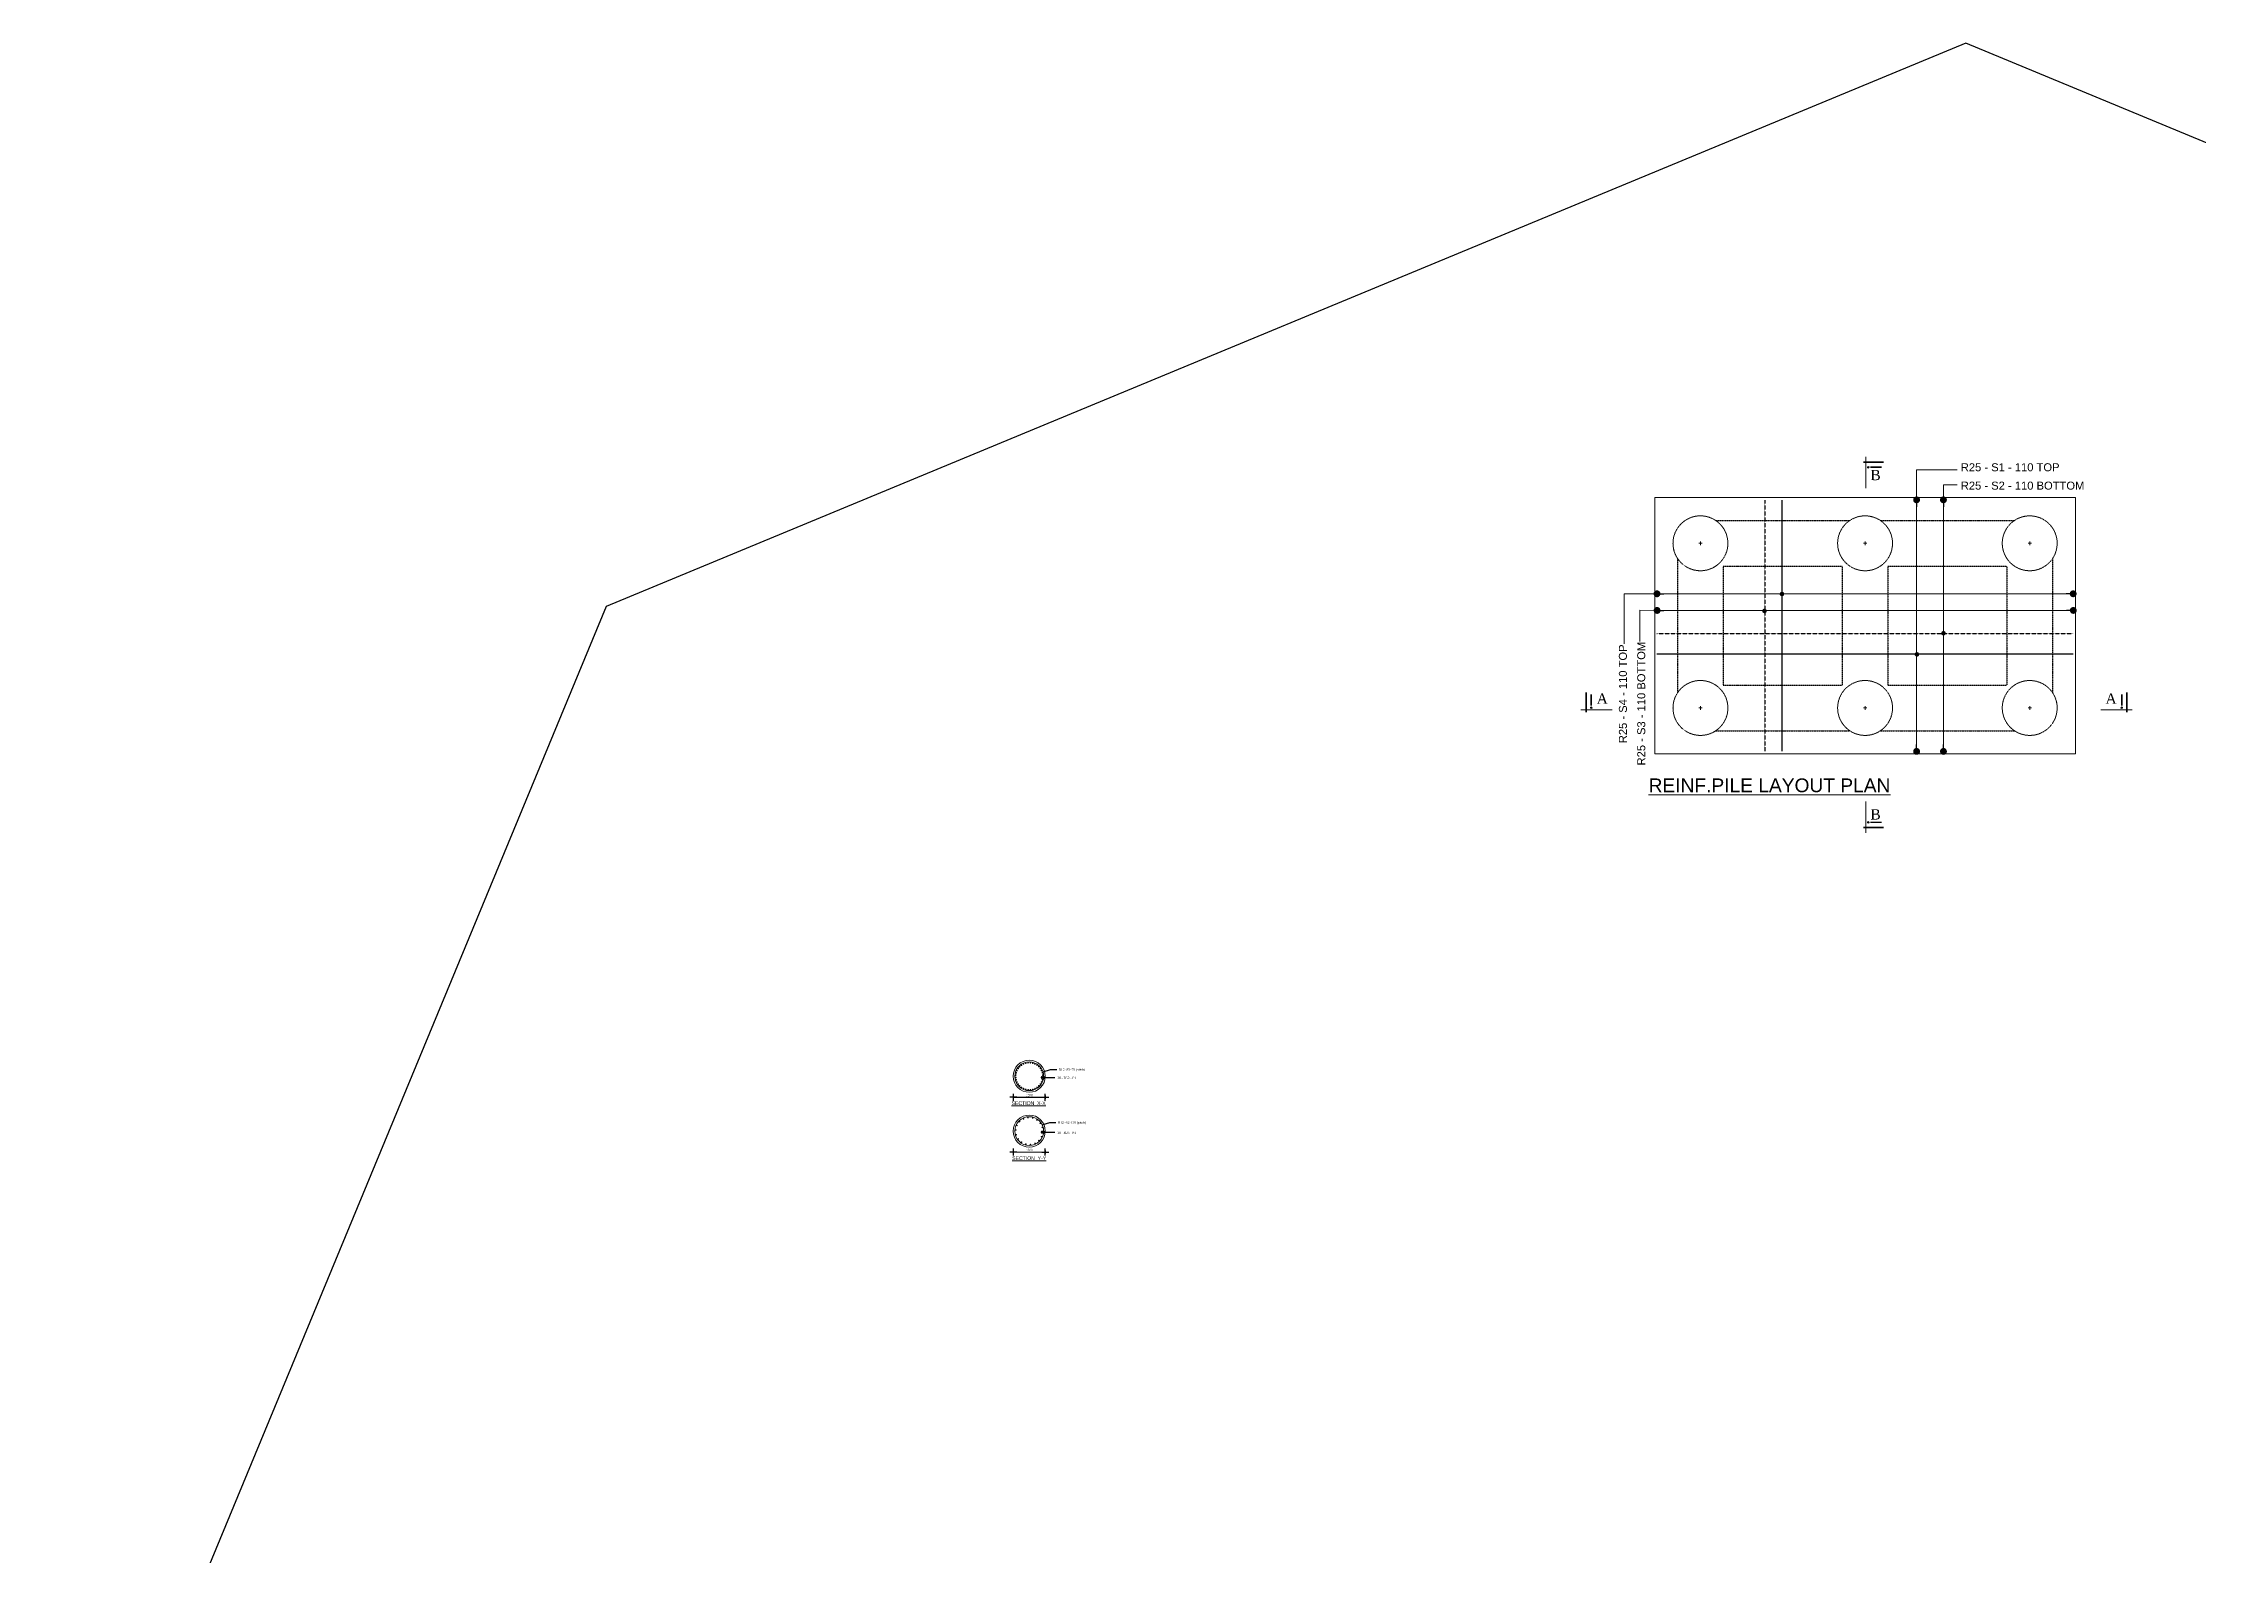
# Model space of a CAD drawing. Header units: millimetres. Extents: x -684453 to 35267, y -286696 to 273430.
# Drawn here: x -322541 to -275403, y 267 to 33342 of the extents above; entities that cross this region are included whole.
import ezdxf

# ---------------------------------------------------------------- set-up
doc = ezdxf.new("R2010")
doc.units = ezdxf.units.MM
doc.header["$PDMODE"] = 2
doc.linetypes.add('DASHED', pattern=[0.75, 0.5, -0.25])
doc.linetypes.add('HIDDEN', pattern=[9.524999999999999, 6.35, -3.175])
doc.layers.get('Defpoints').update_dxf_attribs({"lineweight": 13})
for name, color, linetype, lineweight in [('Binder', 136, 'Continuous', 15), ('Center Line', 34, 'Continuous', 15), ('dim', 4, 'Continuous', 25), ('Dimision', 4, 'Continuous', 9), ('hatch', 65, 'Continuous', 9), ('L.L', 200, 'Continuous', 20), ('Pile', 11, 'Continuous', 15), ('Pire Line', 11, 'Continuous', 25), ('Reinf.', 12, 'Continuous', 30), ('Rod', 12, 'Continuous', 30), ('Text', 7, 'Continuous', 15)]:
    doc.layers.add(name, color=color, linetype=linetype, lineweight=lineweight)
doc.styles.add('ROMANS', font='arial.ttf', dxfattribs={"height": 200})
doc.styles.get("Standard").update_dxf_attribs({"font": 'times.ttf'})
doc.linetypes.add('BATTING', pattern='A,0.00254,-2.54,[134,ltypeshp.shx,S=2.54,R=0,X=-2.54,Y=0],-5.08,[134,ltypeshp.shx,S=2.54,R=180,X=2.54,Y=0],-2.54', length=10.16254)
doc.dimstyles.new('ALTER', dxfattribs={"dimtxt": 110, "dimasz": 65, "dimexe": 95, "dimexo": 100, "dimgap": 30, "dimtad": 1, "dimdec": 0, "dimzin": 0, "dimdsep": 46, "dimtxsty": 'Standard', "dimblk": 'DOT', "dimcen": 35, "dimadec": 0, "dimazin": 0, "dimtfac": 1, "dimtdec": 0, "dimtofl": 0, "dimtmove": 0, "dimatfit": 3, "dimfxl": 1, "dimtolj": 1, "dimtzin": 0, "dimarcsym": 0})
doc.dimstyles.new('ISO-25', dxfattribs={"dimtxt": 175, "dimasz": 100, "dimexe": 65, "dimexo": 115.625, "dimgap": 40, "dimtad": 1, "dimtoh": 1, "dimdec": 0, "dimtxsty": 'Standard', "dimblk": 'DOT', "dimcen": 300, "dimclrd": 256, "dimclre": 256, "dimclrt": 256, "dimadec": 0, "dimazin": 0, "dimtfac": 1, "dimtdec": 0, "dimtix": 1, "dimtmove": 0, "dimatfit": 3, "dimldrblk": 'DOT', "dimfxl": 75, "dimlwd": -1, "dimarcsym": 0})
doc.dimstyles.new('ISO-70', dxfattribs={"dimscale": 0, "dimtxt": 70, "dimasz": 0.75, "dimexe": 35, "dimexo": 35, "dimgap": 20, "dimtad": 1, "dimdec": 0, "dimlfac": -1, "dimzin": 1, "dimdsep": 46, "dimtxsty": 'Standard', "dimblk": 'DIM', "dimcen": 60, "dimclrd": 256, "dimclre": 256, "dimclrt": 256, "dimadec": 0, "dimazin": 0, "dimtfac": 1, "dimtdec": 0, "dimtix": 1, "dimtofl": 0, "dimtmove": 0, "dimatfit": 3, "dimldrblk": 'DOT', "dimfxl": 35, "dimfxlon": 1, "dimtolj": 1, "dimlwd": -1, "dimarcsym": 0})

# ---------------------------------------------------------------- blocks, each defined once
blk = doc.blocks.new('_Dot')
at = {"color": 0, "linetype": 'ByBlock', "lineweight": -2}
blk.add_line((-0.5, 0), (-1, 0), dxfattribs=at)
at = {"color": 0, "linetype": 'ByBlock', "const_width": 0.5}
blk.add_lwpolyline([(-0.25, 0, 1), (0.25, 0, 1)], format="xyb", close=True, dxfattribs=at)
blk = doc.blocks.new('DIM')
at = {"layer": 'dim'}
for p, q in [((-101.4035087719312, 0), (101.4035087719312, 0)), ((0, -101.4035087719276), (0, 101.4035087719276))]:
    blk.add_line(p, q, dxfattribs=at)
at = {"layer": 'dim', "const_width": 25.35087719298245}
blk.add_lwpolyline([(-12.67543859648868, 0, 1), (12.67543859648868, 0, 1)], format="xyb", close=True, dxfattribs=at)
blk = doc.blocks.new('*D185')
at = {"layer": 'Defpoints', "color": 0, "ltscale": 30, "transparency": 16777216}
for p in [(-301328.1387822386, 10753.60062131377), (-300628.1387822386, 10753.60062131377), (-300628.1387822386, 10294.96844414841)]:
    blk.add_point(p, dxfattribs=at)
at = {"layer": 'dim', "lineweight": -2, "ltscale": 30, "transparency": 16777216}
for p, q in [((-301328.1387822386, 10329.96844414841), (-301328.1387822386, 10259.96844414841)), ((-300628.1387822386, 10329.96844414841), (-300628.1387822386, 10259.96844414841))]:
    blk.add_line(p, q, dxfattribs=at)
at = {"layer": 'dim', "ltscale": 30, "transparency": 16777216}
blk.add_line((-301327.3887822386, 10294.96844414841), (-300628.8887822386, 10294.96844414841), dxfattribs=at)
at = {"layer": 'dim', "ltscale": 30, "transparency": 16777216, "xscale": 0.75, "yscale": 0.75, "zscale": 0.75, "rotation": 180}
blk.add_blockref('DIM', (-301328.1387822386, 10294.96844414841), dxfattribs=at)
at = {"layer": 'dim', "ltscale": 30, "transparency": 16777216, "xscale": 0.75, "yscale": 0.75, "zscale": 0.75}
blk.add_blockref('DIM', (-300628.1387822386, 10294.96844414841), dxfattribs=at)
at = {"layer": 'dim', "ltscale": 30, "transparency": 16777216, "insert": (-300978.1387822386, 10340.40103246853), "char_height": 50, "attachment_point": 5}
blk.add_mtext('\\A1;1200', dxfattribs=at)
blk = doc.blocks.new('*D186')
at = {"layer": 'Defpoints', "color": 0, "transparency": 16777216}
for p in [(-301328.1387822386, 9555.255137076223), (-300628.1387822386, 9555.255137076223), (-300628.1387822386, 9096.622959910848)]:
    blk.add_point(p, dxfattribs=at)
at = {"layer": 'Text', "lineweight": -2, "transparency": 16777216}
for p, q in [((-301328.1387822386, 9131.622959910848), (-301328.1387822386, 9061.622959910848)), ((-300628.1387822386, 9131.622959910848), (-300628.1387822386, 9061.622959910848))]:
    blk.add_line(p, q, dxfattribs=at)
at = {"layer": 'Text', "transparency": 16777216}
blk.add_line((-301327.3887822386, 9096.622959910848), (-300628.8887822386, 9096.622959910848), dxfattribs=at)
at = {"layer": 'Text', "transparency": 16777216, "xscale": 0.75, "yscale": 0.75, "zscale": 0.75, "rotation": 180}
blk.add_blockref('DIM', (-301328.1387822386, 9096.622959910848), dxfattribs=at)
at = {"layer": 'Text', "transparency": 16777216, "xscale": 0.75, "yscale": 0.75, "zscale": 0.75}
blk.add_blockref('DIM', (-300628.1387822386, 9096.622959910848), dxfattribs=at)
at = {"layer": 'Text', "transparency": 16777216, "insert": (-300978.1387822386, 9142.055548230963), "char_height": 50, "attachment_point": 5}
blk.add_mtext('\\A1;1200', dxfattribs=at)

msp = doc.modelspace()

# ---------------------------------------------------------------- hatches: boundary and pattern name
at = {"layer": 'Dimision', "ltscale": 5}
h = msp.add_hatch(color=256, dxfattribs=at)
h.paths.add_polyline_path([(-284569.8677396206, 21297.45446280878, 1), (-284469.8677396206, 21297.45446280878)])
h.paths.add_polyline_path([(-284569.8677396206, 21297.45446280878), (-284469.8677396206, 21297.45446280878, 1)])
h = msp.add_hatch(color=256, dxfattribs=at)
h.paths.add_polyline_path([(-284547.2338856886, 21297.45446280878, 1), (-284497.2338856886, 21297.45446280878)])
h.paths.add_polyline_path([(-284547.2338856886, 21297.45446280878), (-284497.2338856886, 21297.45446280878, 1)])
h = msp.add_hatch(color=256, dxfattribs=at)
h.paths.add_polyline_path([(-284951.6269192798, 20926.69605693185, 1), (-284851.6269192798, 20926.69605693185)])
h.paths.add_polyline_path([(-284951.6269192798, 20926.69605693185), (-284851.6269192798, 20926.69605693185, 1)])
h = msp.add_hatch(color=256, dxfattribs=at)
h.paths.add_polyline_path([(-284928.9930653478, 20926.69605693185, 1), (-284878.9930653478, 20926.69605693185)])
h.paths.add_polyline_path([(-284928.9930653478, 20926.69605693185), (-284878.9930653478, 20926.69605693185, 1)])
h = msp.add_hatch(color=256, dxfattribs=at)
h.paths.add_polyline_path([(-281038.1688329582, 20439.3435667873, 1), (-280938.1688329582, 20439.3435667873)])
h.paths.add_polyline_path([(-281038.1688329582, 20439.3435667873), (-280938.1688329582, 20439.3435667873, 1)])
h = msp.add_hatch(color=256, dxfattribs=at)
h.paths.add_polyline_path([(-281015.5349790262, 20439.3435667873, 1), (-280965.5349790262, 20439.3435667873)])
h.paths.add_polyline_path([(-281015.5349790262, 20439.3435667873), (-280965.5349790262, 20439.3435667873, 1)])
h = msp.add_hatch(color=256, dxfattribs=at)
h.paths.add_polyline_path([(-281618.8939268525, 19978.28014312386, 1), (-281518.8939268525, 19978.28014312386)])
h.paths.add_polyline_path([(-281618.8939268525, 19978.28014312386), (-281518.8939268525, 19978.28014312386, 1)])
h = msp.add_hatch(color=256, dxfattribs=at)
h.paths.add_polyline_path([(-281596.2600729205, 19978.28014312386, 1), (-281546.2600729205, 19978.28014312386)])
h.paths.add_polyline_path([(-281596.2600729205, 19978.28014312386), (-281546.2600729205, 19978.28014312386, 1)])
at = {"layer": 'Text'}
for points in [[(-282616.2495706881, 24067.92294790984, 1), (-282652.1165257545, 24067.92294790984, 1)], [(-288689.8295905756, 18829.7090853339, 1), (-288689.8295905756, 18793.8421302674, 1)], [(-277088.837692217, 18829.7090853339, -1), (-277088.837692217, 18793.8421302674, -1)], [(-282616.2495706881, 16305.62264041345, -1), (-282652.1165257545, 16305.62264041345, -1)]]:
    msp.add_hatch(color=256, dxfattribs=at).paths.add_polyline_path(points)

# ---------------------------------------------------------------- linework, layer by layer
at = {"layer": 'Binder', "ltscale": 5}
for centre, radius in [((-300978.1387822386, 10753.60062131377), 314.7688715989889), ((-300978.1387822386, 9555.255137076223), 314.5659917857893)]:
    msp.add_circle(centre, radius, dxfattribs=at)
at = {"layer": 'Center Line'}
for p, q in [((-286339.622175465, 22406.3782724068), (-286264.622175465, 22406.3782724068)), ((-286302.122175465, 22368.8782724068), (-286302.122175465, 22443.8782724068)), ((-282739.622175465, 22406.3782724068), (-282664.622175465, 22406.3782724068)), ((-282702.122175465, 22368.8782724068), (-282702.122175465, 22443.8782724068)), ((-279139.622175465, 22406.3782724068), (-279064.622175465, 22406.3782724068)), ((-279102.122175465, 22368.8782724068), (-279102.122175465, 22443.8782724068)), ((-286339.622175465, 18806.3782724068), (-286264.622175465, 18806.3782724068)), ((-286302.122175465, 18768.8782724068), (-286302.122175465, 18843.8782724068)), ((-282739.622175465, 18806.3782724068), (-282664.622175465, 18806.3782724068)), ((-282702.122175465, 18768.8782724068), (-282702.122175465, 18843.8782724068)), ((-279139.622175465, 18806.3782724068), (-279064.622175465, 18806.3782724068)), ((-279102.122175465, 18768.8782724068), (-279102.122175465, 18843.8782724068))]:
    msp.add_line(p, q, dxfattribs=at)
at = {"layer": 'dim', "ltscale": 30}
for p, q in [((-300654.060206513, 10728.51820258325), (-300418.047885642, 10728.51820258326)), ((-300654.1245381756, 9531.563624200571), (-300418.047885642, 9530.172718345697))]:
    msp.add_line(p, q, dxfattribs=at)
for centre in [(-300682.6204239631, 10728.51820258325), (-300682.6847556257, 9531.563624200571)]:
    msp.add_circle(centre, 28.56021745014732, dxfattribs=at)
at = {"layer": 'Dimision', "ltscale": 3}
msp.add_line((-282682.3196703469, 16760.90456484699), (-282682.3196703469, 16076.76104683835), dxfattribs=at)
at = {"layer": 'Dimision', "ltscale": 5}
for centre in [(-284522.2338856886, 21297.45446280878), (-284522.2338856886, 21297.45446280878), (-284903.9930653478, 20926.69605693185), (-284903.9930653478, 20926.69605693185), (-280990.5349790262, 20439.3435667873), (-280990.5349790262, 20439.3435667873), (-281571.2600729205, 19978.28014312386), (-281571.2600729205, 19978.28014312386)]:
    msp.add_circle(centre, 25, dxfattribs=at)
at = {"layer": 'hatch', "linetype": 'DASHED', "ltscale": 4}
for centre in [(-286302.122175465, 22406.3782724068), (-282702.122175465, 22406.3782724068), (-279102.122175465, 22406.3782724068), (-286302.122175465, 18806.3782724068), (-282702.122175465, 18806.3782724068), (-279102.122175465, 18806.3782724068)]:
    msp.add_circle(centre, 600, dxfattribs=at)
at = {"layer": 'L.L', "ltscale": 5}
for centre in [(-300978.1387822386, 10753.60062131377), (-300978.1387822386, 9555.255137076223)]:
    msp.add_circle(centre, 350, dxfattribs=at)
at = {"layer": 'Pile', "ltscale": 3}
for p, q in [((-278102.122175465, 23406.3782724068), (-287302.122175465, 23406.3782724068)), ((-287302.122175465, 17806.3782724068), (-287302.122175465, 23406.3782724068)), ((-278102.122175465, 23406.3782724068), (-278102.122175465, 17806.3782724068)), ((-278102.122175465, 17806.3782724068), (-287302.122175465, 17806.3782724068))]:
    msp.add_line(p, q, dxfattribs=at)
at = {"layer": 'Pire Line', "linetype": 'HIDDEN', "ltscale": 0.2}
for p, q in [((-285970.4596964295, 22906.3782724068), (-283033.7846545006, 22906.3782724068)), ((-282370.4596964295, 22906.3782724068), (-279433.7846545006, 22906.3782724068)), ((-286802.122175465, 22074.71579337127), (-286802.122175465, 19138.04075144233)), ((-285802.122175465, 21906.3782724068), (-285802.122175465, 19306.3782724068)), ((-285802.122175465, 21906.3782724068), (-283202.122175465, 21906.3782724068)), ((-283202.122175465, 21906.3782724068), (-283202.1221754651, 19306.3782724068)), ((-282202.122175465, 21906.3782724068), (-279602.122175465, 21906.3782724068)), ((-282202.122175465, 21906.3782724068), (-282202.122175465, 19306.3782724068)), ((-279602.122175465, 21906.3782724068), (-279602.1221754651, 19306.3782724068)), ((-278602.122175465, 22074.71579337127), (-278602.122175465, 19138.04075144233)), ((-285802.122175465, 19306.3782724068), (-283202.1221754651, 19306.3782724068)), ((-282202.122175465, 19306.3782724068), (-279602.1221754651, 19306.3782724068)), ((-285970.4596964295, 18306.3782724068), (-283033.7846545005, 18306.3782724068)), ((-282370.4596964295, 18306.3782724068), (-279433.7846545006, 18306.3782724068))]:
    msp.add_line(p, q, dxfattribs=at)
at = {"layer": 'Pire Line', "color": 2, "linetype": 'BATTING', "ltscale": 150}
msp.add_lwpolyline([(-238454.7649082613, -8700.763019690698), (-250768.8838080566, 21028.14983687001), (-280497.7966646173, 33342.2687366653), (-310226.709521178, 21028.14983687001), (-322540.8284209733, -8700.763019690698), (-310226.709521178, -38429.67587625139), (-280497.7966646173, -50743.79477604671), (-250768.8838080566, -38429.67587625141)], close=True, dxfattribs=at)
at = {"layer": 'Reinf.', "ltscale": 30, "const_width": 18}
for points in [[(-301255.846284039, 10830.40260781023, 1), (-301273.7777886046, 10828.83380444076, 1)], [(-301238.2907580851, 10877.45921467429, 1), (-301256.2222626507, 10879.02801804371, 1)], [(-301212.8306459882, 10920.75244085454, 1), (-301230.2173108613, 10925.41118366637, 1)], [(-301180.2395403711, 10958.96684358099, 1), (-301196.5530805377, 10966.57397229229, 1)], [(-301141.507705486, 10990.94129756418, 1), (-301156.2524422832, 11001.26567341846, 1)], [(-301097.8119885369, 11015.70427519961, 1), (-301110.5399105982, 11028.43219726089, 1)], [(-301050.4800617718, 11032.50336594267, 1), (-301060.8044376262, 11047.24810273979, 1)], [(-301000.9500818346, 11040.82813792168, 1), (-301008.557210546, 11057.14167808827, 1)], [(-300950.7269921023, 11040.42564715275, 1), (-300955.3857349141, 11057.81231202591, 1)], [(-300901.3367957422, 11031.3081231141, 1), (-300902.9055991117, 11049.23962767974, 1)], [(-300854.2801888781, 11013.75259716013, 1), (-300852.7113855087, 11031.68410172577, 1)], [(-300810.9869626979, 10988.29248506321, 1), (-300806.3282198861, 11005.6791499364, 1)], [(-300772.7725599714, 10955.70137944615, 1), (-300765.1654312601, 10972.01491961277, 1)], [(-300740.7981059883, 10916.96954456113, 1), (-300730.473730134, 10931.71428135831, 1)], [(-300716.0351283528, 10873.27382761188, 1), (-300703.3072062915, 10886.00174967322, 1)], [(-300699.2360376098, 10825.94190084685, 1), (-300684.4913008127, 10836.26627670116, 1)], [(-301264.9638080776, 10781.01241145017, 1), (-301282.3504729508, 10776.35366863832, 1)], [(-301265.3662988467, 10730.78932171782, 1), (-301281.6798390133, 10723.18219300649, 1)], [(-301257.0415268675, 10681.25934178065, 1), (-301271.7862636647, 10670.93496592634, 1)], [(-301240.2424361245, 10633.92741501561, 1), (-301252.9703581859, 10621.19949295427, 1)], [(-301215.4794584892, 10590.23169806639, 1), (-301225.8038343434, 10575.48696126921, 1)], [(-301183.505004506, 10551.49986318134, 1), (-301191.1121332173, 10535.18632301471, 1)], [(-301145.2906017796, 10518.90875756428, 1), (-301149.9493445914, 10501.52209269108, 1)], [(-301101.9973755993, 10493.44864546739, 1), (-301103.5661789688, 10475.51714090175, 1)], [(-301054.9407687352, 10475.89311951336, 1), (-301053.3719653657, 10457.96161494778, 1)], [(-301005.5505723751, 10466.77559547477, 1), (-301000.8918295632, 10449.38893060161, 1)], [(-300955.3274826428, 10466.37310470578, 1), (-300947.7203539314, 10450.05956453919, 1)], [(-300905.7975027056, 10474.69787668485, 1), (-300895.4731268513, 10459.95313988767, 1)], [(-300858.4655759406, 10491.49696742785, 1), (-300845.7376538792, 10478.76904536651, 1)], [(-300814.7698589913, 10516.25994506334, 1), (-300800.0251221941, 10505.93556920906, 1)], [(-300776.0380241063, 10548.23439904647, 1), (-300759.7244839397, 10540.62727033517, 1)], [(-300743.4469184892, 10586.44880177292, 1), (-300726.0602536161, 10581.79005896109, 1)], [(-300717.9868063924, 10629.74202795317, 1), (-300700.0553018268, 10628.17322458375, 1)], [(-300700.4312804383, 10676.79863481726, 1), (-300682.4997758727, 10678.36743818673, 1)], [(-300690.9112656307, 10776.41192090967, 1), (-300674.5977254641, 10784.019049621, 1)], [(-300691.3137563997, 10726.18883117732, 1), (-300673.9270915266, 10730.84757398917, 1)], [(-301264.8994764151, 9581.276021357844, 1), (-301282.2861412882, 9576.617278545993, 1)], [(-301256.5053570591, 9481.628836299613, 1), (-301271.2500938563, 9471.304460445303, 1)], [(-301238.7060239163, 9677.784703744357, 1), (-301256.6375284818, 9679.353507113803, 1)], [(-301181.0843165081, 9759.514512046866, 1), (-301197.3978566748, 9767.121640758225, 1)], [(-301098.9843825101, 9816.607625180608, 1), (-301111.7123045715, 9829.33554724195, 1)], [(-301002.3086856282, 9842.177771097093, 1), (-301009.9158143395, 9858.491311263686, 1)], [(-300902.7177416877, 9833.140812823476, 1), (-300904.2865450572, 9851.072317389117, 1)], [(-300812.2236883338, 9790.58674089903, 1), (-300807.5649455219, 9807.973405772194, 1)], [(-300741.7414439507, 9719.648204428988, 1), (-300731.4170680964, 9734.392941226164, 1)], [(-300717.5715405612, 9432.725570408118, 1), (-300699.6400359956, 9431.156767038701, 1)], [(-300699.7722074183, 9628.881437852862, 1), (-300685.0274706211, 9639.205813707173, 1)], [(-300691.3780880623, 9529.234252794646, 1), (-300673.9914231892, 9533.892995606497, 1)], [(-301214.5361205268, 9390.862069723502, 1), (-301224.8604963811, 9376.117332926326, 1)], [(-301144.0538761436, 9319.923533253444, 1), (-301148.7126189554, 9302.53686838028, 1)], [(-301053.5598227897, 9277.36946132894, 1), (-301051.9910194202, 9259.437956763359, 1)], [(-300953.9688788492, 9268.332503055382, 1), (-300946.3617501379, 9252.01896288879, 1)], [(-300857.2931819673, 9293.902648971867, 1), (-300844.565259906, 9281.174726910525, 1)], [(-300775.1932479693, 9350.99576210561, 1), (-300758.8797078026, 9343.388633394308, 1)]]:
    msp.add_lwpolyline(points, format="xyb", close=True, dxfattribs=at)
at = {"layer": 'Rod', "linetype": 'DASHED', "ltscale": 5}
for p, q in [((-284895.1961612175, 23347.9081960082), (-284895.1961612174, 17860.46990990032)), ((-278152.122175465, 20424.3038539652), (-287255.3945275727, 20424.30385396523))]:
    msp.add_line(p, q, dxfattribs=at)
at = {"layer": 'Rod', "ltscale": 0.1}
for p, q in [((-284525.0468483464, 23347.9081960082), (-284525.0468483464, 17860.46990990032)), ((-278152.122175465, 19982.77661023418), (-287252.122175465, 19982.77661023421))]:
    msp.add_line(p, q, dxfattribs=at)
at = {"layer": 'Text'}
for p, q in [((-282682.3196703469, 23612.64102347624), (-282682.3196703469, 24296.78454148489)), ((-288234.547666142, 18763.63898567499), (-288918.6911841506, 18763.63898567499)), ((-277544.1196166506, 18763.63898567499), (-276859.9760986419, 18763.63898567499))]:
    msp.add_line(p, q, dxfattribs=at)
at = {"layer": 'Text', "const_width": 35.86695506645954}
for points in [[(-282737.2004740853, 24178.14507706101), (-282294.8219279193, 24178.14507706101)], [(-282588.6957911805, 24067.92294790984), (-282339.1722535587, 24067.92294790984)], [(-288800.0517197268, 18708.75818193662), (-288800.0517197268, 19151.13672810262)], [(-288689.8295905756, 18857.26286484142), (-288689.8295905756, 19106.78640246326)], [(-277088.837692217, 18857.26286484142), (-277088.837692217, 19106.78640246326)], [(-276978.6155630658, 18708.75818193662), (-276978.6155630658, 19151.13672810262)], [(-282737.2004740853, 16195.40051126223), (-282294.8219279193, 16195.40051126223)], [(-282588.6957911805, 16305.62264041345), (-282339.1722535587, 16305.62264041345)]]:
    msp.add_lwpolyline(points, dxfattribs=at)
at = {"layer": 'Text'}
for centre in [(-282634.1830482213, 24067.92294790984), (-288689.8295905756, 18811.77560780062), (-277088.837692217, 18811.77560780062), (-282634.1830482213, 16305.62264041345)]:
    msp.add_circle(centre, 17.93347753322977, dxfattribs=at)

# ---------------------------------------------------------------- texts
at = {"layer": 'Text', "style": 'ROMANS'}
for s, p in [('R25 - S1 - 110 TOP', (-280609.9614007853, 23981.2734470424)), ('R25 - S2 - 110 BOTTOM', (-280609.9614007853, 23579.85748398512))]:
    msp.add_text(s, height=175, dxfattribs=at).set_placement(p)
at = {"layer": 'Text'}
for s, p in [('B', (-282586.0445230537, 23786.86821347864)), ('A', (-288570.8110671399, 18898.48138129512)), ('A', (-277445.7624785304, 18898.48138129512)), ('B', (-282586.0445230537, 16367.5191598567))]:
    msp.add_text(s, height=224.1684691653721, dxfattribs=at).set_placement(p)
at = {"layer": 'Text', "style": 'ROMANS'}
for s, p in [('R25 - S4 - 110 TOP', (-287910.1275497493, 18035.33723746827)), ('R25 - S3 - 110 BOTTOM', (-287508.7115866921, 17549.20223778316))]:
    msp.add_text(s, height=175, rotation=90, dxfattribs=at).set_placement(p)
at = {"layer": 'Text', "attachment_point": 1, "style": 'ROMANS'}
for s, insert, char_height, width in [('{\\LREINF.PILE LAYOUT PLAN }', (-287435.1584312826, 17264.87688027571), 300, 17029.00513422024), ('{\\LSECTION  X-X}', (-301363.9631291148, 10205.08398891384), 80, 5833.808246745815), ('{\\LSECTION  Y-Y}', (-301351.6707638936, 9003.748543203881), 80, 5833.808246745815)]:
    msp.add_mtext(s, dxfattribs=dict(at, insert=insert, char_height=char_height, width=width))
at = {"layer": 'Text', "ltscale": 30, "char_height": 50, "width": 7399.401016983786, "attachment_point": 1}
for s, insert in [('R12 -S1-75 (pitch)', (-300334.1472911949, 10925.79824648605)), ('36 - R32 - P1', (-300365.3380568276, 10743.31807672464)), ('18 - R25 - P2', (-300365.3380568276, 9544.972592487087)), ('R12 -S2-150 (pitch)', (-300352.1518985899, 9767.619149777034))]:
    msp.add_mtext(s, dxfattribs=dict(at, insert=insert))

# ---------------------------------------------------------------- dimensions: what is measured, and where the dimension line sits
at = {"layer": 'dim', "ltscale": 30}
dim = msp.add_linear_dim(base=(-300628.1387822386, 10294.96844414841), p1=(-301328.1387822386, 10753.60062131377), p2=(-300628.1387822386, 10753.60062131377), text='1200', dimstyle='ISO-70', override={"dimscale": 1, "dimtxt": 50}, dxfattribs=at)
dim.commit()
dim.dimension.update_dxf_attribs({"geometry": '*D185', "text_midpoint": (-300978.1387822386, 10340.40103246853)})
at = {"layer": 'Text'}
dim = msp.add_linear_dim(base=(-300628.1387822386, 9096.622959910848), p1=(-301328.1387822386, 9555.255137076223), p2=(-300628.1387822386, 9555.255137076223), text='1200', dimstyle='ISO-70', override={"dimscale": 1, "dimtxt": 50}, dxfattribs=at)
dim.commit()
dim.dimension.update_dxf_attribs({"geometry": '*D186', "text_midpoint": (-300978.1387822386, 9142.055548230963)})

# ---------------------------------------------------------------- leaders
at = {"layer": 'dim', "ltscale": 30}
for points in [[(-300677.5145324265, 10851.57755387343), (-300512.6267480975, 10901.78823201252), (-300377.0491221318, 10901.78823201252)], [(-300695.5191398215, 9693.39845716441), (-300530.6313554924, 9743.6091353035), (-300395.0537295268, 9743.6091353035)]]:
    msp.add_leader(points, dimstyle='ALTER', override={"dimasz": 75, "dimtad": 0}, dxfattribs=at)
at = {"layer": 'Dimision', "ltscale": 5}
for points in [[(-281575.3067372051, 17856.3782724068), (-281575.3067372052, 24012.75887453034), (-280689.6681704837, 24012.75887453034)], [(-280988.5206901149, 17856.3782724068), (-280988.5206901151, 23685.54078406531), (-280689.6681704837, 23685.54078406531)], [(-281575.3067372052, 23356.3782724068), (-281575.3067372052, 17856.3782724068)], [(-280988.5206901151, 23356.3782724068), (-280988.520690115, 17856.3782724068)], [(-278152.122175465, 21302.33536238635), (-287966.9251422975, 21302.33536238635), (-287966.9251422975, 20204.94162516492)], [(-287252.122175465, 21302.33536238635), (-278152.122175465, 21302.33536238635)], [(-278149.3092128072, 20938.58641378254), (-287629.0275464546, 20943.14780772394), (-287629.0275464546, 20259.22139594638)], [(-287249.3092128072, 20938.58641378254), (-278149.3092128072, 20938.58641378254)]]:
    msp.add_leader(points, dimstyle='ISO-25', override={"dimasz": 150, "dimtad": 0}, dxfattribs=at)

doc.saveas('drawing.dxf')
